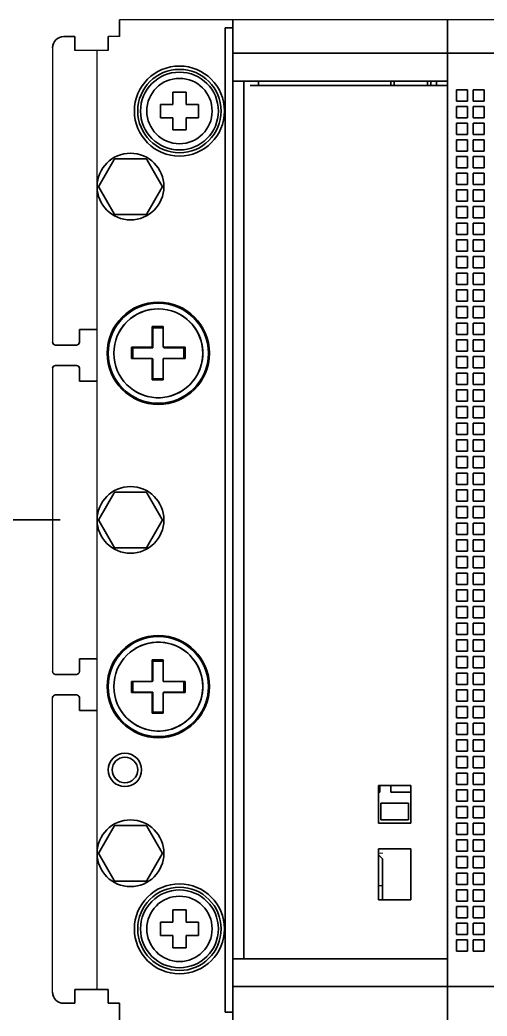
# Model space of a CAD drawing. Header units: millimetres. Extents: x 0 to 840, y -1485 to 297.
# Drawn here: x 67.4 to 71.6, y -1331.09 to -1322.13 of the extents above; entities that cross this region are included whole.
import ezdxf

# ---------------------------------------------------------------- set-up
doc = ezdxf.new("R2010")
doc.units = ezdxf.units.MM
doc.linetypes.add('DASHDOT', pattern=[25.4, 12.7, -6.35, 0, -6.35])
doc.layers.add('L_COTAS', color=2, linetype='Continuous')
doc.styles.add('TEXTOS', font='ariali.ttf')
doc.dimstyles.new('FLECHA_ESC50', dxfattribs={"dimscale": 0.05, "dimtxt": 1.8, "dimasz": 2, "dimexe": 2, "dimexo": 4, "dimgap": 1, "dimtad": 1, "dimzin": 4, "dimdsep": 46, "dimtxsty": 'TEXTOS', "dimcen": 0, "dimclrd": 256, "dimclre": 256, "dimclrt": 2, "dimadec": 0, "dimazin": 0, "dimtfac": 1, "dimtdec": 4, "dimtmove": 1, "dimatfit": 3, "dimfxl": 1, "dimtvp": 1, "dimtolj": 1, "dimtzin": 0, "dimarcsym": 0})

# ---------------------------------------------------------------- blocks, each defined once
blk = doc.blocks.new('XT2_3P ABB')
for p, q in [((-4.5, 12.4), (-4.5, 0.6)), ((-4.35, 0.6), (-4.35, 0.5)), ((-4.225, 0.5), (-4.225, 0.2)), ((4.225, 0.4), (-4.225, 0.4)), ((-4.25, 0), (-1.5992, 0)), ((4.25, 0), (1.5992, 0)), ((-1.365, 0), (1.365, 0))]:
    blk.add_line(p, q)
at = {"color": 7, "lineweight": 35}
for p, q in [((-4.2, 8.9), (-4.2, 3.55)), ((-4.2, 8.9), (-4.2, 3.55)), ((4.2, 8.9), (4.2, 3.55)), ((4.2, 8.9), (4.2, 3.55)), ((3.95, 3.55), (-3.95, 3.55)), ((3.95, 3.55), (-3.95, 3.55)), ((3.95, 3.55), (-3.91, 3.55)), ((-3.95, 1.72), (3.95, 1.72)), ((3.95, 1.62), (-3.95, 1.62)), ((4.33, 1.55), (-4.33, 1.55))]:
    blk.add_line(p, q, dxfattribs=at)
at = {"color": 7, "lineweight": 35, "ltscale": 0.025}
for p, q in [((-3.87, 3.88), (-3.87, 3.78)), ((-3.77, 3.88), (-3.87, 3.88)), ((-3.87, 3.88), (-3.87, 3.78)), ((-3.77, 3.88), (-3.87, 3.88)), ((-3.77, 3.88), (-3.77, 3.78)), ((-3.77, 3.88), (-3.77, 3.78)), ((-3.72, 3.88), (-3.72, 3.78)), ((-3.62, 3.88), (-3.72, 3.88)), ((-3.72, 3.88), (-3.72, 3.78)), ((-3.62, 3.88), (-3.72, 3.88)), ((-3.62, 3.88), (-3.62, 3.78)), ((-3.62, 3.88), (-3.62, 3.78)), ((-3.57, 3.88), (-3.57, 3.78)), ((-3.47, 3.88), (-3.57, 3.88)), ((-3.57, 3.88), (-3.57, 3.78)), ((-3.47, 3.88), (-3.57, 3.88)), ((-3.47, 3.88), (-3.47, 3.78)), ((-3.47, 3.88), (-3.47, 3.78)), ((-3.42, 3.88), (-3.42, 3.78)), ((-3.32, 3.88), (-3.42, 3.88)), ((-3.42, 3.88), (-3.42, 3.78)), ((-3.32, 3.88), (-3.42, 3.88)), ((-3.32, 3.88), (-3.32, 3.78)), ((-3.32, 3.88), (-3.32, 3.78)), ((-3.27, 3.88), (-3.27, 3.78)), ((-3.17, 3.88), (-3.27, 3.88)), ((-3.27, 3.88), (-3.27, 3.78)), ((-3.17, 3.88), (-3.27, 3.88)), ((-3.17, 3.88), (-3.17, 3.78)), ((-3.17, 3.88), (-3.17, 3.78)), ((-3.12, 3.88), (-3.12, 3.78)), ((-3.02, 3.88), (-3.12, 3.88)), ((-3.12, 3.88), (-3.12, 3.78)), ((-3.02, 3.88), (-3.12, 3.88)), ((-3.02, 3.88), (-3.02, 3.78)), ((-3.02, 3.88), (-3.02, 3.78)), ((-2.97, 3.88), (-2.97, 3.78)), ((-2.87, 3.88), (-2.97, 3.88)), ((-2.97, 3.88), (-2.97, 3.78)), ((-2.87, 3.88), (-2.97, 3.88)), ((-2.87, 3.88), (-2.87, 3.78)), ((-2.87, 3.88), (-2.87, 3.78)), ((-2.82, 3.88), (-2.82, 3.78)), ((-2.72, 3.88), (-2.82, 3.88)), ((-2.82, 3.88), (-2.82, 3.78)), ((-2.72, 3.88), (-2.82, 3.88)), ((-2.72, 3.88), (-2.72, 3.78)), ((-2.72, 3.88), (-2.72, 3.78)), ((-2.67, 3.88), (-2.67, 3.78)), ((-2.57, 3.88), (-2.67, 3.88)), ((-2.67, 3.88), (-2.67, 3.78)), ((-2.57, 3.88), (-2.67, 3.88)), ((-2.57, 3.88), (-2.57, 3.78)), ((-2.57, 3.88), (-2.57, 3.78)), ((-2.52, 3.88), (-2.52, 3.78)), ((-2.42, 3.88), (-2.52, 3.88)), ((-2.52, 3.88), (-2.52, 3.78)), ((-2.42, 3.88), (-2.52, 3.88)), ((-2.42, 3.88), (-2.42, 3.78)), ((-2.42, 3.88), (-2.42, 3.78)), ((-2.37, 3.88), (-2.37, 3.78)), ((-2.37, 3.88), (-2.27, 3.88)), ((-2.37, 3.88), (-2.37, 3.78)), ((-2.37, 3.88), (-2.27, 3.88)), ((-2.27, 3.88), (-2.27, 3.78)), ((-2.27, 3.88), (-2.27, 3.78)), ((-2.22, 3.88), (-2.22, 3.78)), ((-2.22, 3.88), (-2.12, 3.88)), ((-2.22, 3.88), (-2.22, 3.78)), ((-2.22, 3.88), (-2.12, 3.88)), ((-2.12, 3.88), (-2.12, 3.78)), ((-2.12, 3.88), (-2.12, 3.78)), ((-2.07, 3.88), (-2.07, 3.78)), ((-2.07, 3.88), (-1.97, 3.88)), ((-2.07, 3.88), (-2.07, 3.78)), ((-2.07, 3.88), (-1.97, 3.88)), ((-1.97, 3.88), (-1.97, 3.78)), ((-1.97, 3.88), (-1.97, 3.78)), ((-1.92, 3.88), (-1.92, 3.78)), ((-1.92, 3.88), (-1.82, 3.88)), ((-1.92, 3.88), (-1.92, 3.78)), ((-1.92, 3.88), (-1.82, 3.88)), ((-1.82, 3.88), (-1.82, 3.78)), ((-1.82, 3.88), (-1.82, 3.78)), ((-1.77, 3.88), (-1.77, 3.78)), ((-1.77, 3.88), (-1.67, 3.88)), ((-1.77, 3.88), (-1.77, 3.78)), ((-1.77, 3.88), (-1.67, 3.88)), ((-1.67, 3.88), (-1.67, 3.78)), ((-1.67, 3.88), (-1.67, 3.78)), ((-1.62, 3.88), (-1.62, 3.78)), ((-1.62, 3.88), (-1.52, 3.88)), ((-1.62, 3.88), (-1.62, 3.78)), ((-1.62, 3.88), (-1.52, 3.88)), ((-1.52, 3.88), (-1.52, 3.78)), ((-1.52, 3.88), (-1.52, 3.78)), ((-1.47, 3.88), (-1.47, 3.78)), ((-1.47, 3.88), (-1.37, 3.88)), ((-1.47, 3.88), (-1.47, 3.78)), ((-1.47, 3.88), (-1.37, 3.88)), ((-1.37, 3.88), (-1.37, 3.78)), ((-1.37, 3.88), (-1.37, 3.78)), ((-1.32, 3.88), (-1.32, 3.78)), ((-1.32, 3.88), (-1.22, 3.88)), ((-1.32, 3.88), (-1.32, 3.78)), ((-1.32, 3.88), (-1.22, 3.88)), ((-1.22, 3.88), (-1.22, 3.78)), ((-1.22, 3.88), (-1.22, 3.78)), ((-1.17, 3.88), (-1.17, 3.78)), ((-1.17, 3.88), (-1.07, 3.88)), ((-1.17, 3.88), (-1.17, 3.78)), ((-1.17, 3.88), (-1.07, 3.88)), ((-1.07, 3.88), (-1.07, 3.78)), ((-1.07, 3.88), (-1.07, 3.78)), ((-1.02, 3.88), (-1.02, 3.78)), ((-1.02, 3.88), (-0.92, 3.88)), ((-1.02, 3.88), (-1.02, 3.78)), ((-1.02, 3.88), (-0.92, 3.88)), ((-0.92, 3.88), (-0.92, 3.78)), ((-0.92, 3.88), (-0.92, 3.78)), ((-0.87, 3.88), (-0.87, 3.78)), ((-0.87, 3.88), (-0.77, 3.88)), ((-0.87, 3.88), (-0.87, 3.78)), ((-0.87, 3.88), (-0.77, 3.88)), ((-0.77, 3.88), (-0.77, 3.78)), ((-0.77, 3.88), (-0.77, 3.78)), ((-0.72, 3.88), (-0.72, 3.78)), ((-0.72, 3.88), (-0.62, 3.88)), ((-0.72, 3.88), (-0.72, 3.78)), ((-0.72, 3.88), (-0.62, 3.88)), ((-0.62, 3.88), (-0.62, 3.78)), ((-0.62, 3.88), (-0.62, 3.78)), ((-0.57, 3.88), (-0.57, 3.78)), ((-0.57, 3.88), (-0.47, 3.88)), ((-0.57, 3.88), (-0.57, 3.78)), ((-0.57, 3.88), (-0.47, 3.88)), ((-0.47, 3.88), (-0.47, 3.78)), ((-0.47, 3.88), (-0.47, 3.78)), ((-0.42, 3.88), (-0.42, 3.78)), ((-0.42, 3.88), (-0.32, 3.88)), ((-0.42, 3.88), (-0.42, 3.78)), ((-0.42, 3.88), (-0.32, 3.88)), ((-0.32, 3.88), (-0.32, 3.78)), ((-0.32, 3.88), (-0.32, 3.78)), ((-0.27, 3.88), (-0.27, 3.78)), ((-0.27, 3.88), (-0.17, 3.88)), ((-0.27, 3.88), (-0.27, 3.78)), ((-0.27, 3.88), (-0.17, 3.88)), ((-0.17, 3.88), (-0.17, 3.78)), ((-0.17, 3.88), (-0.17, 3.78)), ((-0.12, 3.88), (-0.12, 3.78)), ((-0.12, 3.88), (-0.02, 3.88)), ((-0.12, 3.88), (-0.12, 3.78)), ((-0.12, 3.88), (-0.02, 3.88)), ((-0.02, 3.88), (-0.02, 3.78)), ((-0.02, 3.88), (-0.02, 3.78)), ((0.03, 3.88), (0.03, 3.78)), ((0.03, 3.88), (0.13, 3.88)), ((0.03, 3.88), (0.03, 3.78)), ((0.03, 3.88), (0.13, 3.88)), ((0.13, 3.88), (0.13, 3.78)), ((0.13, 3.88), (0.13, 3.78)), ((0.18, 3.88), (0.18, 3.78)), ((0.18, 3.88), (0.28, 3.88)), ((0.18, 3.88), (0.18, 3.78)), ((0.18, 3.88), (0.28, 3.88)), ((0.28, 3.88), (0.28, 3.78)), ((0.28, 3.88), (0.28, 3.78)), ((0.33, 3.88), (0.33, 3.78)), ((0.33, 3.88), (0.43, 3.88)), ((0.33, 3.88), (0.33, 3.78)), ((0.33, 3.88), (0.43, 3.88)), ((0.43, 3.88), (0.43, 3.78)), ((0.43, 3.88), (0.43, 3.78)), ((0.48, 3.88), (0.48, 3.78)), ((0.48, 3.88), (0.58, 3.88)), ((0.48, 3.88), (0.48, 3.78)), ((0.48, 3.88), (0.58, 3.88)), ((0.58, 3.88), (0.58, 3.78)), ((0.58, 3.88), (0.58, 3.78)), ((0.63, 3.88), (0.63, 3.78)), ((0.63, 3.88), (0.73, 3.88)), ((0.63, 3.88), (0.63, 3.78)), ((0.63, 3.88), (0.73, 3.88)), ((0.73, 3.88), (0.73, 3.78)), ((0.73, 3.88), (0.73, 3.78)), ((0.78, 3.88), (0.78, 3.78)), ((0.78, 3.88), (0.88, 3.88)), ((0.78, 3.88), (0.78, 3.78)), ((0.78, 3.88), (0.88, 3.88)), ((0.88, 3.88), (0.88, 3.78)), ((0.88, 3.88), (0.88, 3.78)), ((0.93, 3.88), (0.93, 3.78)), ((0.93, 3.88), (1.03, 3.88)), ((0.93, 3.88), (0.93, 3.78)), ((0.93, 3.88), (1.03, 3.88)), ((1.03, 3.88), (1.03, 3.78)), ((1.03, 3.88), (1.03, 3.78)), ((1.08, 3.88), (1.08, 3.78)), ((1.08, 3.88), (1.18, 3.88)), ((1.08, 3.88), (1.08, 3.78)), ((1.08, 3.88), (1.18, 3.88)), ((1.18, 3.88), (1.18, 3.78)), ((1.18, 3.88), (1.18, 3.78)), ((1.23, 3.88), (1.23, 3.78)), ((1.23, 3.88), (1.33, 3.88)), ((1.23, 3.88), (1.23, 3.78)), ((1.23, 3.88), (1.33, 3.88)), ((1.33, 3.88), (1.33, 3.78)), ((1.33, 3.88), (1.33, 3.78)), ((1.38, 3.88), (1.38, 3.78)), ((1.38, 3.88), (1.48, 3.88)), ((1.38, 3.88), (1.38, 3.78)), ((1.38, 3.88), (1.48, 3.88)), ((1.48, 3.88), (1.48, 3.78)), ((1.48, 3.88), (1.48, 3.78)), ((1.53, 3.88), (1.53, 3.78)), ((1.53, 3.88), (1.63, 3.88)), ((1.53, 3.88), (1.53, 3.78)), ((1.53, 3.88), (1.63, 3.88)), ((1.63, 3.88), (1.63, 3.78)), ((1.63, 3.88), (1.63, 3.78)), ((1.68, 3.88), (1.68, 3.78)), ((1.68, 3.88), (1.78, 3.88)), ((1.68, 3.88), (1.68, 3.78)), ((1.68, 3.88), (1.78, 3.88)), ((1.78, 3.88), (1.78, 3.78)), ((1.78, 3.88), (1.78, 3.78)), ((1.83, 3.88), (1.83, 3.78)), ((1.83, 3.88), (1.93, 3.88)), ((1.83, 3.88), (1.83, 3.78)), ((1.83, 3.88), (1.93, 3.88)), ((1.93, 3.88), (1.93, 3.78)), ((1.93, 3.88), (1.93, 3.78)), ((1.98, 3.88), (1.98, 3.78)), ((1.98, 3.88), (2.08, 3.88)), ((1.98, 3.88), (1.98, 3.78)), ((1.98, 3.88), (2.08, 3.88)), ((2.08, 3.88), (2.08, 3.78)), ((2.08, 3.88), (2.08, 3.78)), ((2.13, 3.88), (2.13, 3.78)), ((2.13, 3.88), (2.23, 3.88)), ((2.13, 3.88), (2.13, 3.78)), ((2.13, 3.88), (2.23, 3.88)), ((2.23, 3.88), (2.23, 3.78)), ((2.23, 3.88), (2.23, 3.78)), ((2.28, 3.88), (2.28, 3.78)), ((2.28, 3.88), (2.38, 3.88)), ((2.28, 3.88), (2.28, 3.78)), ((2.28, 3.88), (2.38, 3.88)), ((2.38, 3.88), (2.38, 3.78)), ((2.38, 3.88), (2.38, 3.78)), ((2.43, 3.88), (2.43, 3.78)), ((2.43, 3.88), (2.53, 3.88)), ((2.43, 3.88), (2.43, 3.78)), ((2.43, 3.88), (2.53, 3.88)), ((2.53, 3.88), (2.53, 3.78)), ((2.53, 3.88), (2.53, 3.78)), ((2.58, 3.88), (2.58, 3.78)), ((2.58, 3.88), (2.68, 3.88)), ((2.58, 3.88), (2.58, 3.78)), ((2.58, 3.88), (2.68, 3.88)), ((2.68, 3.88), (2.68, 3.78)), ((2.68, 3.88), (2.68, 3.78)), ((2.73, 3.88), (2.73, 3.78)), ((2.73, 3.88), (2.83, 3.88)), ((2.73, 3.88), (2.73, 3.78)), ((2.73, 3.88), (2.83, 3.88)), ((2.83, 3.88), (2.83, 3.78)), ((2.83, 3.88), (2.83, 3.78)), ((2.88, 3.88), (2.88, 3.78)), ((2.88, 3.88), (2.98, 3.88)), ((2.88, 3.88), (2.88, 3.78)), ((2.88, 3.88), (2.98, 3.88)), ((2.98, 3.88), (2.98, 3.78)), ((2.98, 3.88), (2.98, 3.78)), ((3.03, 3.88), (3.03, 3.78)), ((3.03, 3.88), (3.13, 3.88)), ((3.03, 3.88), (3.03, 3.78)), ((3.03, 3.88), (3.13, 3.88)), ((3.13, 3.88), (3.13, 3.78)), ((3.13, 3.88), (3.13, 3.78)), ((3.18, 3.88), (3.18, 3.78)), ((3.18, 3.88), (3.28, 3.88)), ((3.18, 3.88), (3.18, 3.78)), ((3.18, 3.88), (3.28, 3.88)), ((3.28, 3.88), (3.28, 3.78)), ((3.28, 3.88), (3.28, 3.78)), ((3.33, 3.88), (3.33, 3.78)), ((3.33, 3.88), (3.43, 3.88)), ((3.33, 3.88), (3.33, 3.78)), ((3.33, 3.88), (3.43, 3.88)), ((3.43, 3.88), (3.43, 3.78)), ((3.43, 3.88), (3.43, 3.78)), ((3.48, 3.88), (3.48, 3.78)), ((3.48, 3.88), (3.58, 3.88)), ((3.48, 3.88), (3.48, 3.78)), ((3.48, 3.88), (3.58, 3.88)), ((3.58, 3.88), (3.58, 3.78)), ((3.58, 3.88), (3.58, 3.78)), ((3.63, 3.88), (3.63, 3.78)), ((3.63, 3.88), (3.73, 3.88)), ((3.63, 3.88), (3.63, 3.78)), ((3.63, 3.88), (3.73, 3.88)), ((3.73, 3.88), (3.73, 3.78)), ((3.73, 3.88), (3.73, 3.78)), ((3.78, 3.88), (3.88, 3.88)), ((3.78, 3.88), (3.78, 3.78)), ((3.78, 3.88), (3.88, 3.88)), ((3.78, 3.88), (3.78, 3.78)), ((3.88, 3.88), (3.88, 3.78)), ((3.88, 3.88), (3.88, 3.78)), ((-3.77, 3.78), (-3.87, 3.78)), ((-3.77, 3.78), (-3.87, 3.78)), ((-3.62, 3.78), (-3.72, 3.78)), ((-3.62, 3.78), (-3.72, 3.78)), ((-3.47, 3.78), (-3.57, 3.78)), ((-3.47, 3.78), (-3.57, 3.78)), ((-3.32, 3.78), (-3.42, 3.78)), ((-3.32, 3.78), (-3.42, 3.78)), ((-3.17, 3.78), (-3.27, 3.78)), ((-3.17, 3.78), (-3.27, 3.78)), ((-3.02, 3.78), (-3.12, 3.78)), ((-3.02, 3.78), (-3.12, 3.78)), ((-2.87, 3.78), (-2.97, 3.78)), ((-2.87, 3.78), (-2.97, 3.78)), ((-2.72, 3.78), (-2.82, 3.78)), ((-2.72, 3.78), (-2.82, 3.78)), ((-2.57, 3.78), (-2.67, 3.78)), ((-2.57, 3.78), (-2.67, 3.78)), ((-2.42, 3.78), (-2.52, 3.78)), ((-2.42, 3.78), (-2.52, 3.78)), ((-2.37, 3.78), (-2.27, 3.78)), ((-2.37, 3.78), (-2.27, 3.78)), ((-2.22, 3.78), (-2.12, 3.78)), ((-2.22, 3.78), (-2.12, 3.78)), ((-2.07, 3.78), (-1.97, 3.78)), ((-2.07, 3.78), (-1.97, 3.78)), ((-1.92, 3.78), (-1.82, 3.78)), ((-1.92, 3.78), (-1.82, 3.78)), ((-1.77, 3.78), (-1.67, 3.78)), ((-1.77, 3.78), (-1.67, 3.78)), ((-1.62, 3.78), (-1.52, 3.78)), ((-1.62, 3.78), (-1.52, 3.78)), ((-1.47, 3.78), (-1.37, 3.78)), ((-1.47, 3.78), (-1.37, 3.78)), ((-1.32, 3.78), (-1.22, 3.78)), ((-1.32, 3.78), (-1.22, 3.78)), ((-1.17, 3.78), (-1.07, 3.78)), ((-1.17, 3.78), (-1.07, 3.78)), ((-1.02, 3.78), (-0.92, 3.78)), ((-1.02, 3.78), (-0.92, 3.78)), ((-0.87, 3.78), (-0.77, 3.78)), ((-0.87, 3.78), (-0.77, 3.78)), ((-0.72, 3.78), (-0.62, 3.78)), ((-0.72, 3.78), (-0.62, 3.78)), ((-0.57, 3.78), (-0.47, 3.78)), ((-0.57, 3.78), (-0.47, 3.78)), ((-0.42, 3.78), (-0.32, 3.78)), ((-0.42, 3.78), (-0.32, 3.78)), ((-0.27, 3.78), (-0.17, 3.78)), ((-0.27, 3.78), (-0.17, 3.78)), ((-0.12, 3.78), (-0.02, 3.78)), ((-0.12, 3.78), (-0.02, 3.78)), ((0.03, 3.78), (0.13, 3.78)), ((0.03, 3.78), (0.13, 3.78)), ((0.18, 3.78), (0.28, 3.78)), ((0.18, 3.78), (0.28, 3.78)), ((0.33, 3.78), (0.43, 3.78)), ((0.33, 3.78), (0.43, 3.78)), ((0.48, 3.78), (0.58, 3.78)), ((0.48, 3.78), (0.58, 3.78)), ((0.63, 3.78), (0.73, 3.78)), ((0.63, 3.78), (0.73, 3.78)), ((0.78, 3.78), (0.88, 3.78)), ((0.78, 3.78), (0.88, 3.78)), ((0.93, 3.78), (1.03, 3.78)), ((0.93, 3.78), (1.03, 3.78)), ((1.08, 3.78), (1.18, 3.78)), ((1.08, 3.78), (1.18, 3.78)), ((1.23, 3.78), (1.33, 3.78)), ((1.23, 3.78), (1.33, 3.78)), ((1.38, 3.78), (1.48, 3.78)), ((1.38, 3.78), (1.48, 3.78)), ((1.53, 3.78), (1.63, 3.78)), ((1.53, 3.78), (1.63, 3.78)), ((1.68, 3.78), (1.78, 3.78)), ((1.68, 3.78), (1.78, 3.78)), ((1.83, 3.78), (1.93, 3.78)), ((1.83, 3.78), (1.93, 3.78)), ((1.98, 3.78), (2.08, 3.78)), ((1.98, 3.78), (2.08, 3.78)), ((2.13, 3.78), (2.23, 3.78)), ((2.13, 3.78), (2.23, 3.78)), ((2.28, 3.78), (2.38, 3.78)), ((2.28, 3.78), (2.38, 3.78)), ((2.43, 3.78), (2.53, 3.78)), ((2.43, 3.78), (2.53, 3.78)), ((2.58, 3.78), (2.68, 3.78)), ((2.58, 3.78), (2.68, 3.78)), ((2.73, 3.78), (2.83, 3.78)), ((2.73, 3.78), (2.83, 3.78)), ((2.88, 3.78), (2.98, 3.78)), ((2.88, 3.78), (2.98, 3.78)), ((3.03, 3.78), (3.13, 3.78)), ((3.03, 3.78), (3.13, 3.78)), ((3.18, 3.78), (3.28, 3.78)), ((3.18, 3.78), (3.28, 3.78)), ((3.33, 3.78), (3.43, 3.78)), ((3.33, 3.78), (3.43, 3.78)), ((3.48, 3.78), (3.58, 3.78)), ((3.48, 3.78), (3.58, 3.78)), ((3.63, 3.78), (3.73, 3.78)), ((3.63, 3.78), (3.73, 3.78)), ((3.78, 3.78), (3.88, 3.78)), ((3.78, 3.78), (3.88, 3.78)), ((-3.87, 3.73), (-3.87, 3.63)), ((-3.77, 3.73), (-3.87, 3.73)), ((-3.87, 3.73), (-3.87, 3.63)), ((-3.77, 3.73), (-3.87, 3.73)), ((-3.77, 3.73), (-3.77, 3.63)), ((-3.77, 3.73), (-3.77, 3.63)), ((-3.72, 3.73), (-3.72, 3.63)), ((-3.62, 3.73), (-3.72, 3.73)), ((-3.72, 3.73), (-3.72, 3.63)), ((-3.62, 3.73), (-3.72, 3.73)), ((-3.62, 3.73), (-3.62, 3.63)), ((-3.62, 3.73), (-3.62, 3.63)), ((-3.57, 3.73), (-3.57, 3.63)), ((-3.47, 3.73), (-3.57, 3.73)), ((-3.57, 3.73), (-3.57, 3.63)), ((-3.47, 3.73), (-3.57, 3.73)), ((-3.47, 3.73), (-3.47, 3.63)), ((-3.47, 3.73), (-3.47, 3.63)), ((-3.42, 3.73), (-3.42, 3.63)), ((-3.32, 3.73), (-3.42, 3.73)), ((-3.42, 3.73), (-3.42, 3.63)), ((-3.32, 3.73), (-3.42, 3.73)), ((-3.32, 3.73), (-3.32, 3.63)), ((-3.32, 3.73), (-3.32, 3.63)), ((-3.27, 3.73), (-3.27, 3.63)), ((-3.17, 3.73), (-3.27, 3.73)), ((-3.27, 3.73), (-3.27, 3.63)), ((-3.17, 3.73), (-3.27, 3.73)), ((-3.17, 3.73), (-3.17, 3.63)), ((-3.17, 3.73), (-3.17, 3.63)), ((-3.12, 3.73), (-3.12, 3.63)), ((-3.02, 3.73), (-3.12, 3.73)), ((-3.12, 3.73), (-3.12, 3.63)), ((-3.02, 3.73), (-3.12, 3.73)), ((-3.02, 3.73), (-3.02, 3.63)), ((-3.02, 3.73), (-3.02, 3.63)), ((-2.97, 3.73), (-2.97, 3.63)), ((-2.87, 3.73), (-2.97, 3.73)), ((-2.97, 3.73), (-2.97, 3.63)), ((-2.87, 3.73), (-2.97, 3.73)), ((-2.87, 3.73), (-2.87, 3.63)), ((-2.87, 3.73), (-2.87, 3.63)), ((-2.82, 3.73), (-2.82, 3.63)), ((-2.72, 3.73), (-2.82, 3.73)), ((-2.82, 3.73), (-2.82, 3.63)), ((-2.72, 3.73), (-2.82, 3.73)), ((-2.72, 3.73), (-2.72, 3.63)), ((-2.72, 3.73), (-2.72, 3.63)), ((-2.67, 3.73), (-2.67, 3.63)), ((-2.57, 3.73), (-2.67, 3.73)), ((-2.67, 3.73), (-2.67, 3.63)), ((-2.57, 3.73), (-2.67, 3.73)), ((-2.57, 3.73), (-2.57, 3.63)), ((-2.57, 3.73), (-2.57, 3.63)), ((-2.52, 3.73), (-2.52, 3.63)), ((-2.42, 3.73), (-2.52, 3.73)), ((-2.52, 3.73), (-2.52, 3.63)), ((-2.42, 3.73), (-2.52, 3.73)), ((-2.42, 3.73), (-2.42, 3.63)), ((-2.42, 3.73), (-2.42, 3.63)), ((-2.37, 3.73), (-2.37, 3.63)), ((-2.37, 3.73), (-2.27, 3.73)), ((-2.37, 3.73), (-2.37, 3.63)), ((-2.37, 3.73), (-2.27, 3.73)), ((-2.27, 3.73), (-2.27, 3.63)), ((-2.27, 3.73), (-2.27, 3.63)), ((-2.22, 3.73), (-2.22, 3.63)), ((-2.22, 3.73), (-2.12, 3.73)), ((-2.22, 3.73), (-2.22, 3.63)), ((-2.22, 3.73), (-2.12, 3.73)), ((-2.12, 3.73), (-2.12, 3.63)), ((-2.12, 3.73), (-2.12, 3.63)), ((-2.07, 3.73), (-2.07, 3.63)), ((-2.07, 3.73), (-1.97, 3.73)), ((-2.07, 3.73), (-2.07, 3.63)), ((-2.07, 3.73), (-1.97, 3.73)), ((-1.97, 3.73), (-1.97, 3.63)), ((-1.97, 3.73), (-1.97, 3.63)), ((-1.92, 3.73), (-1.92, 3.63)), ((-1.92, 3.73), (-1.82, 3.73)), ((-1.92, 3.73), (-1.92, 3.63)), ((-1.92, 3.73), (-1.82, 3.73)), ((-1.82, 3.73), (-1.82, 3.63)), ((-1.82, 3.73), (-1.82, 3.63)), ((-1.77, 3.73), (-1.77, 3.63)), ((-1.77, 3.73), (-1.67, 3.73)), ((-1.77, 3.73), (-1.77, 3.63)), ((-1.77, 3.73), (-1.67, 3.73)), ((-1.67, 3.73), (-1.67, 3.63)), ((-1.67, 3.73), (-1.67, 3.63)), ((-1.62, 3.73), (-1.62, 3.63)), ((-1.62, 3.73), (-1.52, 3.73)), ((-1.62, 3.73), (-1.62, 3.63)), ((-1.62, 3.73), (-1.52, 3.73)), ((-1.52, 3.73), (-1.52, 3.63)), ((-1.52, 3.73), (-1.52, 3.63)), ((-1.47, 3.73), (-1.47, 3.63)), ((-1.47, 3.73), (-1.37, 3.73)), ((-1.47, 3.73), (-1.47, 3.63)), ((-1.47, 3.73), (-1.37, 3.73)), ((-1.37, 3.73), (-1.37, 3.63)), ((-1.37, 3.73), (-1.37, 3.63)), ((-1.32, 3.73), (-1.32, 3.63)), ((-1.32, 3.73), (-1.22, 3.73)), ((-1.32, 3.73), (-1.32, 3.63)), ((-1.32, 3.73), (-1.22, 3.73)), ((-1.22, 3.73), (-1.22, 3.63)), ((-1.22, 3.73), (-1.22, 3.63)), ((-1.17, 3.73), (-1.17, 3.63)), ((-1.17, 3.73), (-1.07, 3.73)), ((-1.17, 3.73), (-1.17, 3.63)), ((-1.17, 3.73), (-1.07, 3.73)), ((-1.07, 3.73), (-1.07, 3.63)), ((-1.07, 3.73), (-1.07, 3.63)), ((-1.02, 3.73), (-1.02, 3.63)), ((-1.02, 3.73), (-0.92, 3.73)), ((-1.02, 3.73), (-1.02, 3.63)), ((-1.02, 3.73), (-0.92, 3.73)), ((-0.92, 3.73), (-0.92, 3.63)), ((-0.92, 3.73), (-0.92, 3.63)), ((-0.87, 3.73), (-0.87, 3.63)), ((-0.87, 3.73), (-0.77, 3.73)), ((-0.87, 3.73), (-0.87, 3.63)), ((-0.87, 3.73), (-0.77, 3.73)), ((-0.77, 3.73), (-0.77, 3.63)), ((-0.77, 3.73), (-0.77, 3.63)), ((-0.72, 3.73), (-0.72, 3.63)), ((-0.72, 3.73), (-0.62, 3.73)), ((-0.72, 3.73), (-0.72, 3.63)), ((-0.72, 3.73), (-0.62, 3.73)), ((-0.62, 3.73), (-0.62, 3.63)), ((-0.62, 3.73), (-0.62, 3.63)), ((-0.57, 3.73), (-0.57, 3.63)), ((-0.57, 3.73), (-0.47, 3.73)), ((-0.57, 3.73), (-0.57, 3.63)), ((-0.57, 3.73), (-0.47, 3.73)), ((-0.47, 3.73), (-0.47, 3.63)), ((-0.47, 3.73), (-0.47, 3.63)), ((-0.42, 3.73), (-0.42, 3.63)), ((-0.42, 3.73), (-0.32, 3.73)), ((-0.42, 3.73), (-0.42, 3.63)), ((-0.42, 3.73), (-0.32, 3.73)), ((-0.32, 3.73), (-0.32, 3.63)), ((-0.32, 3.73), (-0.32, 3.63)), ((-0.27, 3.73), (-0.27, 3.63)), ((-0.27, 3.73), (-0.17, 3.73)), ((-0.27, 3.73), (-0.27, 3.63)), ((-0.27, 3.73), (-0.17, 3.73)), ((-0.17, 3.73), (-0.17, 3.63)), ((-0.17, 3.73), (-0.17, 3.63)), ((-0.12, 3.73), (-0.12, 3.63)), ((-0.12, 3.73), (-0.02, 3.73)), ((-0.12, 3.73), (-0.12, 3.63)), ((-0.12, 3.73), (-0.02, 3.73)), ((-0.02, 3.73), (-0.02, 3.63)), ((-0.02, 3.73), (-0.02, 3.63)), ((0.03, 3.73), (0.03, 3.63)), ((0.03, 3.73), (0.13, 3.73)), ((0.03, 3.73), (0.03, 3.63)), ((0.03, 3.73), (0.13, 3.73)), ((0.13, 3.73), (0.13, 3.63)), ((0.13, 3.73), (0.13, 3.63)), ((0.18, 3.73), (0.18, 3.63)), ((0.18, 3.73), (0.28, 3.73)), ((0.18, 3.73), (0.18, 3.63)), ((0.18, 3.73), (0.28, 3.73)), ((0.28, 3.73), (0.28, 3.63)), ((0.28, 3.73), (0.28, 3.63)), ((0.33, 3.73), (0.33, 3.63)), ((0.33, 3.73), (0.43, 3.73)), ((0.33, 3.73), (0.33, 3.63)), ((0.33, 3.73), (0.43, 3.73)), ((0.43, 3.73), (0.43, 3.63)), ((0.43, 3.73), (0.43, 3.63)), ((0.48, 3.73), (0.48, 3.63)), ((0.48, 3.73), (0.58, 3.73)), ((0.48, 3.73), (0.48, 3.63)), ((0.48, 3.73), (0.58, 3.73)), ((0.58, 3.73), (0.58, 3.63)), ((0.58, 3.73), (0.58, 3.63)), ((0.63, 3.73), (0.63, 3.63)), ((0.63, 3.73), (0.73, 3.73)), ((0.63, 3.73), (0.63, 3.63)), ((0.63, 3.73), (0.73, 3.73)), ((0.73, 3.73), (0.73, 3.63)), ((0.73, 3.73), (0.73, 3.63)), ((0.78, 3.73), (0.78, 3.63)), ((0.78, 3.73), (0.88, 3.73)), ((0.78, 3.73), (0.78, 3.63)), ((0.78, 3.73), (0.88, 3.73)), ((0.88, 3.73), (0.88, 3.63)), ((0.88, 3.73), (0.88, 3.63)), ((0.93, 3.73), (0.93, 3.63)), ((0.93, 3.73), (1.03, 3.73)), ((0.93, 3.73), (0.93, 3.63)), ((0.93, 3.73), (1.03, 3.73)), ((1.03, 3.73), (1.03, 3.63)), ((1.03, 3.73), (1.03, 3.63)), ((1.08, 3.73), (1.08, 3.63)), ((1.08, 3.73), (1.18, 3.73)), ((1.08, 3.73), (1.08, 3.63)), ((1.08, 3.73), (1.18, 3.73)), ((1.18, 3.73), (1.18, 3.63)), ((1.18, 3.73), (1.18, 3.63)), ((1.23, 3.73), (1.23, 3.63)), ((1.23, 3.73), (1.33, 3.73)), ((1.23, 3.73), (1.23, 3.63)), ((1.23, 3.73), (1.33, 3.73)), ((1.33, 3.73), (1.33, 3.63)), ((1.33, 3.73), (1.33, 3.63)), ((1.38, 3.73), (1.38, 3.63)), ((1.38, 3.73), (1.48, 3.73)), ((1.38, 3.73), (1.38, 3.63)), ((1.38, 3.73), (1.48, 3.73)), ((1.48, 3.73), (1.48, 3.63)), ((1.48, 3.73), (1.48, 3.63)), ((1.53, 3.73), (1.53, 3.63)), ((1.53, 3.73), (1.63, 3.73)), ((1.53, 3.73), (1.53, 3.63)), ((1.53, 3.73), (1.63, 3.73)), ((1.63, 3.73), (1.63, 3.63)), ((1.63, 3.73), (1.63, 3.63)), ((1.68, 3.73), (1.68, 3.63)), ((1.68, 3.73), (1.78, 3.73)), ((1.68, 3.73), (1.68, 3.63)), ((1.68, 3.73), (1.78, 3.73)), ((1.78, 3.73), (1.78, 3.63)), ((1.78, 3.73), (1.78, 3.63)), ((1.83, 3.73), (1.83, 3.63)), ((1.83, 3.73), (1.93, 3.73)), ((1.83, 3.73), (1.83, 3.63)), ((1.83, 3.73), (1.93, 3.73)), ((1.93, 3.73), (1.93, 3.63)), ((1.93, 3.73), (1.93, 3.63)), ((1.98, 3.73), (1.98, 3.63)), ((1.98, 3.73), (2.08, 3.73)), ((1.98, 3.73), (1.98, 3.63)), ((1.98, 3.73), (2.08, 3.73)), ((2.08, 3.73), (2.08, 3.63)), ((2.08, 3.73), (2.08, 3.63)), ((2.13, 3.73), (2.13, 3.63)), ((2.13, 3.73), (2.23, 3.73)), ((2.13, 3.73), (2.13, 3.63)), ((2.13, 3.73), (2.23, 3.73)), ((2.23, 3.73), (2.23, 3.63)), ((2.23, 3.73), (2.23, 3.63)), ((2.28, 3.73), (2.28, 3.63)), ((2.28, 3.73), (2.38, 3.73)), ((2.28, 3.73), (2.28, 3.63)), ((2.28, 3.73), (2.38, 3.73)), ((2.38, 3.73), (2.38, 3.63)), ((2.38, 3.73), (2.38, 3.63)), ((2.43, 3.73), (2.43, 3.63)), ((2.43, 3.73), (2.53, 3.73)), ((2.43, 3.73), (2.43, 3.63)), ((2.43, 3.73), (2.53, 3.73)), ((2.53, 3.73), (2.53, 3.63)), ((2.53, 3.73), (2.53, 3.63)), ((2.58, 3.73), (2.58, 3.63)), ((2.58, 3.73), (2.68, 3.73)), ((2.58, 3.73), (2.58, 3.63)), ((2.58, 3.73), (2.68, 3.73)), ((2.68, 3.73), (2.68, 3.63)), ((2.68, 3.73), (2.68, 3.63)), ((2.73, 3.73), (2.73, 3.63)), ((2.73, 3.73), (2.83, 3.73)), ((2.73, 3.73), (2.73, 3.63)), ((2.73, 3.73), (2.83, 3.73)), ((2.83, 3.73), (2.83, 3.63)), ((2.83, 3.73), (2.83, 3.63)), ((2.88, 3.73), (2.88, 3.63)), ((2.88, 3.73), (2.98, 3.73)), ((2.88, 3.73), (2.88, 3.63)), ((2.88, 3.73), (2.98, 3.73)), ((2.98, 3.73), (2.98, 3.63)), ((2.98, 3.73), (2.98, 3.63)), ((3.03, 3.73), (3.03, 3.63)), ((3.03, 3.73), (3.13, 3.73)), ((3.03, 3.73), (3.03, 3.63)), ((3.03, 3.73), (3.13, 3.73)), ((3.13, 3.73), (3.13, 3.63)), ((3.13, 3.73), (3.13, 3.63)), ((3.18, 3.73), (3.18, 3.63)), ((3.18, 3.73), (3.28, 3.73)), ((3.18, 3.73), (3.18, 3.63)), ((3.18, 3.73), (3.28, 3.73)), ((3.28, 3.73), (3.28, 3.63)), ((3.28, 3.73), (3.28, 3.63)), ((3.33, 3.73), (3.33, 3.63)), ((3.33, 3.73), (3.43, 3.73)), ((3.33, 3.73), (3.33, 3.63)), ((3.33, 3.73), (3.43, 3.73)), ((3.43, 3.73), (3.43, 3.63)), ((3.43, 3.73), (3.43, 3.63)), ((3.48, 3.73), (3.48, 3.63)), ((3.48, 3.73), (3.58, 3.73)), ((3.48, 3.73), (3.48, 3.63)), ((3.48, 3.73), (3.58, 3.73)), ((3.58, 3.73), (3.58, 3.63)), ((3.58, 3.73), (3.58, 3.63)), ((3.63, 3.73), (3.63, 3.63)), ((3.63, 3.73), (3.73, 3.73)), ((3.63, 3.73), (3.63, 3.63)), ((3.63, 3.73), (3.73, 3.73)), ((3.73, 3.73), (3.73, 3.63)), ((3.73, 3.73), (3.73, 3.63)), ((3.78, 3.73), (3.88, 3.73)), ((3.78, 3.73), (3.78, 3.63)), ((3.78, 3.73), (3.88, 3.73)), ((3.78, 3.73), (3.78, 3.63)), ((3.88, 3.73), (3.88, 3.63)), ((3.88, 3.73), (3.88, 3.63)), ((-3.77, 3.63), (-3.87, 3.63)), ((-3.77, 3.63), (-3.87, 3.63)), ((-3.62, 3.63), (-3.72, 3.63)), ((-3.62, 3.63), (-3.72, 3.63)), ((-3.47, 3.63), (-3.57, 3.63)), ((-3.47, 3.63), (-3.57, 3.63)), ((-3.32, 3.63), (-3.42, 3.63)), ((-3.32, 3.63), (-3.42, 3.63)), ((-3.17, 3.63), (-3.27, 3.63)), ((-3.17, 3.63), (-3.27, 3.63)), ((-3.02, 3.63), (-3.12, 3.63)), ((-3.02, 3.63), (-3.12, 3.63)), ((-2.87, 3.63), (-2.97, 3.63)), ((-2.87, 3.63), (-2.97, 3.63)), ((-2.72, 3.63), (-2.82, 3.63)), ((-2.72, 3.63), (-2.82, 3.63)), ((-2.57, 3.63), (-2.67, 3.63)), ((-2.57, 3.63), (-2.67, 3.63)), ((-2.42, 3.63), (-2.52, 3.63)), ((-2.42, 3.63), (-2.52, 3.63)), ((-2.37, 3.63), (-2.27, 3.63)), ((-2.37, 3.63), (-2.27, 3.63)), ((-2.22, 3.63), (-2.12, 3.63)), ((-2.22, 3.63), (-2.12, 3.63)), ((-2.07, 3.63), (-1.97, 3.63)), ((-2.07, 3.63), (-1.97, 3.63)), ((-1.92, 3.63), (-1.82, 3.63)), ((-1.92, 3.63), (-1.82, 3.63)), ((-1.77, 3.63), (-1.67, 3.63)), ((-1.77, 3.63), (-1.67, 3.63)), ((-1.62, 3.63), (-1.52, 3.63)), ((-1.62, 3.63), (-1.52, 3.63)), ((-1.47, 3.63), (-1.37, 3.63)), ((-1.47, 3.63), (-1.37, 3.63)), ((-1.32, 3.63), (-1.22, 3.63)), ((-1.32, 3.63), (-1.22, 3.63)), ((-1.17, 3.63), (-1.07, 3.63)), ((-1.17, 3.63), (-1.07, 3.63)), ((-1.02, 3.63), (-0.92, 3.63)), ((-1.02, 3.63), (-0.92, 3.63)), ((-0.87, 3.63), (-0.77, 3.63)), ((-0.87, 3.63), (-0.77, 3.63)), ((-0.72, 3.63), (-0.62, 3.63)), ((-0.72, 3.63), (-0.62, 3.63)), ((-0.57, 3.63), (-0.47, 3.63)), ((-0.57, 3.63), (-0.47, 3.63)), ((-0.42, 3.63), (-0.32, 3.63)), ((-0.42, 3.63), (-0.32, 3.63)), ((-0.27, 3.63), (-0.17, 3.63)), ((-0.27, 3.63), (-0.17, 3.63)), ((-0.12, 3.63), (-0.02, 3.63)), ((-0.12, 3.63), (-0.02, 3.63)), ((0.03, 3.63), (0.13, 3.63)), ((0.03, 3.63), (0.13, 3.63)), ((0.18, 3.63), (0.28, 3.63)), ((0.18, 3.63), (0.28, 3.63)), ((0.33, 3.63), (0.43, 3.63)), ((0.33, 3.63), (0.43, 3.63)), ((0.48, 3.63), (0.58, 3.63)), ((0.48, 3.63), (0.58, 3.63)), ((0.63, 3.63), (0.73, 3.63)), ((0.63, 3.63), (0.73, 3.63)), ((0.78, 3.63), (0.88, 3.63)), ((0.78, 3.63), (0.88, 3.63)), ((0.93, 3.63), (1.03, 3.63)), ((0.93, 3.63), (1.03, 3.63)), ((1.08, 3.63), (1.18, 3.63)), ((1.08, 3.63), (1.18, 3.63)), ((1.23, 3.63), (1.33, 3.63)), ((1.23, 3.63), (1.33, 3.63)), ((1.38, 3.63), (1.48, 3.63)), ((1.38, 3.63), (1.48, 3.63)), ((1.53, 3.63), (1.63, 3.63)), ((1.53, 3.63), (1.63, 3.63)), ((1.68, 3.63), (1.78, 3.63)), ((1.68, 3.63), (1.78, 3.63)), ((1.83, 3.63), (1.93, 3.63)), ((1.83, 3.63), (1.93, 3.63)), ((1.98, 3.63), (2.08, 3.63)), ((1.98, 3.63), (2.08, 3.63)), ((2.13, 3.63), (2.23, 3.63)), ((2.13, 3.63), (2.23, 3.63)), ((2.28, 3.63), (2.38, 3.63)), ((2.28, 3.63), (2.38, 3.63)), ((2.43, 3.63), (2.53, 3.63)), ((2.43, 3.63), (2.53, 3.63)), ((2.58, 3.63), (2.68, 3.63)), ((2.58, 3.63), (2.68, 3.63)), ((2.73, 3.63), (2.83, 3.63)), ((2.73, 3.63), (2.83, 3.63)), ((2.88, 3.63), (2.98, 3.63)), ((2.88, 3.63), (2.98, 3.63)), ((3.03, 3.63), (3.13, 3.63)), ((3.03, 3.63), (3.13, 3.63)), ((3.18, 3.63), (3.28, 3.63)), ((3.18, 3.63), (3.28, 3.63)), ((3.33, 3.63), (3.43, 3.63)), ((3.33, 3.63), (3.43, 3.63)), ((3.48, 3.63), (3.58, 3.63)), ((3.48, 3.63), (3.58, 3.63)), ((3.63, 3.63), (3.73, 3.63)), ((3.63, 3.63), (3.73, 3.63)), ((3.78, 3.63), (3.88, 3.63)), ((3.78, 3.63), (3.88, 3.63)), ((-4.5, 3.55), (-4.4, 3.55)), ((-4.5, 3.55), (-4.4, 3.55)), ((-4.5, 3.55), (-4.4, 3.55)), ((4.4, 3.55), (4.5, 3.55)), ((4.4, 3.55), (4.5, 3.55)), ((4.4, 3.55), (4.5, 3.55)), ((-4.5, 1.62), (-4.4, 1.62)), ((4.4, 1.62), (4.5, 1.62)), ((-4.43, 1.55), (-4.33, 1.55)), ((4.33, 1.55), (4.43, 1.55)), ((-1.5536, 1.19), (-1.4536, 1.19)), ((1.5536, 1.19), (1.4536, 1.19)), ((-1.74, 0.9943), (-1.74, 0.8943)), ((-1.26, 0.8943), (-1.26, 0.9943)), ((1.26, 0.8943), (1.26, 0.9943)), ((1.74, 0.9943), (1.74, 0.8943)), ((-1.5536, 0.71), (-1.4536, 0.71)), ((1.5536, 0.71), (1.4536, 0.71))]:
    blk.add_line(p, q, dxfattribs=at)
at = {"color": 7, "lineweight": 35, "ltscale": 0.0375}
for p, q in [((-4.4, 3.55), (-4.25, 3.55)), ((-4.4, 3.55), (-4.25, 3.55)), ((-4.4, 3.55), (-4.25, 3.55)), ((4.4, 3.55), (4.25, 3.55)), ((4.4, 3.55), (4.25, 3.55)), ((4.25, 3.55), (4.4, 3.55)), ((2.55, 3.2), (2.7, 3.2)), ((2.55, 3), (2.55, 3.15)), ((2.7, 3), (2.7, 3.15)), ((2.7, 3), (2.7, 3.15)), ((2.55, 2.95), (2.7, 2.95)), ((-4.25, 1.62), (-4.4, 1.62)), ((4.4, 1.62), (4.25, 1.62))]:
    blk.add_line(p, q, dxfattribs=at)
at = {"color": 7, "lineweight": 35, "ltscale": 0.0125}
for p, q in [((-4.25, 3.55), (-4.2, 3.55)), ((-4.25, 3.55), (-4.2, 3.55)), ((-4.25, 3.55), (-4.2, 3.55)), ((4.2, 3.55), (4.25, 3.55)), ((4.2, 3.55), (4.25, 3.55)), ((4.2, 3.55), (4.25, 3.55)), ((2.55, 3.2), (2.55, 3.15)), ((2.7, 3.15), (2.7, 3.2)), ((2.55, 3), (2.55, 2.95)), ((2.7, 2.95), (2.7, 3)), ((-4.25, 1.62), (-4.2, 1.62)), ((4.2, 1.62), (4.25, 1.62)), ((-1.55, 1.18), (-1.5, 1.18)), ((1.55, 1.18), (1.5, 1.18)), ((-1.55, 0.72), (-1.5, 0.72)), ((1.55, 0.72), (1.5, 0.72))]:
    blk.add_line(p, q, dxfattribs=at)
at = {"color": 7, "lineweight": 35, "ltscale": 0.0625}
for p, q in [((-4.2, 3.55), (-3.95, 3.55)), ((-4.2, 3.55), (-3.95, 3.55)), ((3.95, 3.55), (4.2, 3.55)), ((3.95, 3.55), (4.2, 3.55))]:
    blk.add_line(p, q, dxfattribs=at)
at = {"color": 7, "lineweight": 35, "ltscale": 0.4825}
for p, q in [((-4.2, 3.55), (-4.2, 1.62)), ((-3.95, 3.55), (-3.95, 1.62)), ((3.95, 3.55), (3.95, 1.62)), ((4.2, 3.55), (4.2, 1.62))]:
    blk.add_line(p, q, dxfattribs=at)
at = {"color": 7, "lineweight": 35, "ltscale": 0.000452}
for p, q in [((-4.1982, 3.55), (-4.2, 3.55)), ((4.2, 3.55), (4.1982, 3.55)), ((-4.1982, 1.62), (-4.2, 1.62)), ((4.2, 1.62), (4.1982, 1.62))]:
    blk.add_line(p, q, dxfattribs=at)
at = {"color": 7, "lineweight": 35, "ltscale": 0.062048}
for p, q in [((-3.95, 3.55), (-4.1982, 3.55)), ((4.1982, 3.55), (3.95, 3.55)), ((-3.95, 1.62), (-4.1982, 1.62)), ((4.1982, 1.62), (3.95, 1.62))]:
    blk.add_line(p, q, dxfattribs=at)
at = {"color": 7, "lineweight": 35, "ltscale": 0.119536}
for p, q in [((-3.91, 3.0719), (-3.91, 3.55)), ((3.95, 3.0719), (3.95, 3.55))]:
    blk.add_line(p, q, dxfattribs=at)
at = {"color": 7, "linetype": 'DASHDOT', "lineweight": 13, "ltscale": 0.2895}
blk.add_line((3.95, 1.62), (3.95, 3.55), dxfattribs=at)
at = {"color": 7, "lineweight": 35, "ltscale": 0.01}
for p, q in [((-3.91, 3.45), (-3.95, 3.45)), ((-3.95, 3.4), (-3.91, 3.4)), ((-3.95, 3.37), (-3.91, 3.37)), ((-3.95, 3.07), (-3.91, 3.07)), ((-3.91, 3.04), (-3.95, 3.04)), ((-3.95, 1.85), (-3.91, 1.85))]:
    blk.add_line(p, q, dxfattribs=at)
at = {"color": 7, "lineweight": 35, "ltscale": 0.037036}
for p, q in [((2.39, 3.0719), (2.39, 3.22)), ((2.73, 3.22), (2.73, 3.0719)), ((2.96, 3.0719), (2.96, 3.22)), ((3.42, 3.22), (3.42, 3.0719))]:
    blk.add_line(p, q, dxfattribs=at)
at = {"color": 7, "lineweight": 35, "ltscale": 0.085}
for p, q in [((2.73, 3.22), (2.39, 3.22)), ((2.39, 2.93), (2.73, 2.93))]:
    blk.add_line(p, q, dxfattribs=at)
at = {"color": 7, "lineweight": 35, "ltscale": 0.045}
for p, q in [((2.45, 3.22), (2.45, 3.04)), ((-1.55, 1.18), (-1.55, 1)), ((1.55, 1.18), (1.55, 1)), ((-1.73, 0.9), (-1.55, 0.9)), ((-1.27, 0.9), (-1.45, 0.9)), ((1.27, 0.9), (1.45, 0.9)), ((1.73, 0.9), (1.55, 0.9))]:
    blk.add_line(p, q, dxfattribs=at)
at = {"color": 7, "lineweight": 35, "ltscale": 0.115}
for p, q in [((3.42, 3.22), (2.96, 3.22)), ((2.96, 2.93), (3.42, 2.93))]:
    blk.add_line(p, q, dxfattribs=at)
at = {"color": 7, "lineweight": 35, "ltscale": 0.323925}
blk.add_line((-3.91, 1.7762), (-3.91, 3.0719), dxfattribs=at)
at = {"color": 7, "lineweight": 35, "ltscale": 0.035464}
for p, q in [((2.39, 3.0719), (2.39, 2.93)), ((2.73, 2.93), (2.73, 3.0719)), ((2.96, 3.0719), (2.96, 2.93)), ((3.42, 2.93), (3.42, 3.0719))]:
    blk.add_line(p, q, dxfattribs=at)
at = {"color": 7, "lineweight": 35, "ltscale": 0.015}
for p, q in [((2.45, 3.04), (2.39, 3.04)), ((2.39, 2.94), (2.45, 2.94))]:
    blk.add_line(p, q, dxfattribs=at)
at = {"color": 7, "linetype": 'DASHDOT', "lineweight": 13, "ltscale": 0.00525}
blk.add_line((3, 2.9265), (3, 2.9685), dxfattribs=at)
at = {"color": 7, "lineweight": 35, "ltscale": 0.012374}
blk.add_line((3.015, 2.93), (3.05, 2.965), dxfattribs=at)
at = {"color": 7, "lineweight": 35, "ltscale": 0.0925}
blk.add_line((3.42, 2.965), (3.05, 2.965), dxfattribs=at)
at = {"color": 7, "lineweight": 35, "ltscale": 0.008763}
blk.add_line((3.2904, 2.965), (3.2922, 2.93), dxfattribs=at)
at = {"color": 7, "lineweight": 35, "ltscale": 0.0025}
for p, q in [((2.45, 2.94), (2.45, 2.93)), ((-3.95, 1.86), (-3.95, 1.85))]:
    blk.add_line(p, q, dxfattribs=at)
at = {"color": 7, "lineweight": 35, "ltscale": 0.0175}
for p, q in [((-4.43, 1.62), (-4.43, 1.55)), ((4.43, 1.62), (4.43, 1.55))]:
    blk.add_line(p, q, dxfattribs=at)
at = {"color": 7, "lineweight": 35, "ltscale": 0.03}
for p, q in [((-3.62, 1.31), (-3.74, 1.31)), ((3.74, 1.31), (3.62, 1.31)), ((-3.85, 1.2), (-3.85, 1.08)), ((-3.51, 1.08), (-3.51, 1.2)), ((3.51, 1.2), (3.51, 1.08)), ((3.85, 1.08), (3.85, 1.2)), ((-3.74, 0.97), (-3.62, 0.97)), ((3.62, 0.97), (3.74, 0.97))]:
    blk.add_line(p, q, dxfattribs=at)
at = {"color": 7, "lineweight": 35, "ltscale": 0.0275}
for p, q in [((-3.74, 1.31), (-3.74, 1.2)), ((3.62, 1.31), (3.62, 1.2)), ((-3.74, 1.2), (-3.85, 1.2)), ((-3.62, 1.2), (-3.51, 1.2)), ((3.62, 1.2), (3.51, 1.2)), ((3.74, 1.2), (3.85, 1.2)), ((-3.85, 1.08), (-3.74, 1.08)), ((-3.62, 1.08), (-3.51, 1.08)), ((-3.62, 0.97), (-3.62, 1.08)), ((3.51, 1.08), (3.62, 1.08)), ((3.74, 1.08), (3.85, 1.08)), ((3.74, 0.97), (3.74, 1.08))]:
    blk.add_line(p, q, dxfattribs=at)
at = {"color": 7, "lineweight": 35, "ltscale": 0.015043}
for p, q in [((-3.62, 1.31), (-3.62, 1.2498)), ((3.74, 1.31), (3.74, 1.2498)), ((-3.74, 1.0302), (-3.74, 0.97)), ((3.62, 1.0302), (3.62, 0.97))]:
    blk.add_line(p, q, dxfattribs=at)
at = {"color": 7, "lineweight": 35, "ltscale": 0.012457}
for p, q in [((-3.62, 1.2498), (-3.62, 1.2)), ((3.74, 1.2498), (3.74, 1.2)), ((-3.74, 1.0302), (-3.74, 1.08)), ((3.62, 1.0302), (3.62, 1.08))]:
    blk.add_line(p, q, dxfattribs=at)
at = {"color": 7, "lineweight": 35, "ltscale": 0.048933}
for p, q in [((-1.5536, 0.9943), (-1.5536, 1.19)), ((-1.4536, 1.19), (-1.4536, 0.9943)), ((1.4536, 1.19), (1.4536, 0.9943)), ((1.5536, 0.9943), (1.5536, 1.19))]:
    blk.add_line(p, q, dxfattribs=at)
at = {"color": 7, "lineweight": 35, "ltscale": 0.011593}
for p, q in [((-1.4536, 1.18), (-1.5, 1.18)), ((1.4536, 1.18), (1.5, 1.18)), ((-1.4536, 0.72), (-1.5, 0.72)), ((1.4536, 0.72), (1.5, 0.72))]:
    blk.add_line(p, q, dxfattribs=at)
at = {"color": 7, "lineweight": 35, "ltscale": 0.039743}
for p, q in [((-1.74, 0.9943), (-1.581, 0.9943)), ((1.74, 0.9943), (1.581, 0.9943))]:
    blk.add_line(p, q, dxfattribs=at)
at = {"color": 7, "lineweight": 35, "ltscale": 0.023567}
for p, q in [((-1.73, 0.9), (-1.73, 0.9943)), ((-1.27, 0.9943), (-1.27, 0.9)), ((1.27, 0.9943), (1.27, 0.9)), ((1.73, 0.9), (1.73, 0.9943))]:
    blk.add_line(p, q, dxfattribs=at)
at = {"color": 7, "lineweight": 35, "ltscale": 0.00685}
for p, q in [((-1.581, 0.9943), (-1.5536, 0.9943)), ((1.581, 0.9943), (1.5536, 0.9943))]:
    blk.add_line(p, q, dxfattribs=at)
at = {"color": 7, "lineweight": 35, "ltscale": 0.000907}
for p, q in [((-1.5536, 1), (-1.55, 1)), ((1.5536, 1), (1.55, 1))]:
    blk.add_line(p, q, dxfattribs=at)
at = {"color": 7, "lineweight": 35, "ltscale": 0.048407}
for p, q in [((-1.4536, 0.9943), (-1.26, 0.9943)), ((1.4536, 0.9943), (1.26, 0.9943))]:
    blk.add_line(p, q, dxfattribs=at)
at = {"color": 7, "lineweight": 35, "ltscale": 0.069455}
for p, q in [((-3.0047, 0.986), (-3.2453, 0.8471)), ((-2.7547, 0.8471), (-2.9953, 0.986)), ((-0.0047, 0.986), (-0.2453, 0.8471)), ((0.2453, 0.8471), (0.0047, 0.986)), ((2.9953, 0.986), (2.7547, 0.8471)), ((3.2453, 0.8471), (3.0047, 0.986)), ((-3.25, 0.8389), (-3.25, 0.5611)), ((-2.75, 0.5611), (-2.75, 0.8389)), ((-0.25, 0.8389), (-0.25, 0.5611)), ((0.25, 0.5611), (0.25, 0.8389)), ((2.75, 0.8389), (2.75, 0.5611)), ((3.25, 0.5611), (3.25, 0.8389)), ((-3.2453, 0.5529), (-3.0047, 0.414)), ((-2.9953, 0.414), (-2.7547, 0.5529)), ((-0.2453, 0.5529), (-0.0047, 0.414)), ((0.0047, 0.414), (0.2453, 0.5529)), ((2.7547, 0.5529), (2.9953, 0.414)), ((3.0047, 0.414), (3.2453, 0.5529))]:
    blk.add_line(p, q, dxfattribs=at)
at = {"color": 7, "lineweight": 35, "ltscale": 0.010381}
for p, q in [((-1.55, 0.8585), (-1.55, 0.9)), ((1.55, 0.8585), (1.55, 0.9))]:
    blk.add_line(p, q, dxfattribs=at)
at = {"color": 7, "lineweight": 35, "ltscale": 0.001433}
for p, q in [((-1.45, 0.8943), (-1.45, 0.9)), ((1.45, 0.8943), (1.45, 0.9))]:
    blk.add_line(p, q, dxfattribs=at)
at = {"color": 7, "lineweight": 35, "ltscale": 0.046593}
for p, q in [((-1.5536, 0.8943), (-1.74, 0.8943)), ((1.5536, 0.8943), (1.74, 0.8943))]:
    blk.add_line(p, q, dxfattribs=at)
at = {"color": 7, "lineweight": 35, "ltscale": 0.046067}
for p, q in [((-1.5536, 0.71), (-1.5536, 0.8943)), ((-1.4536, 0.71), (-1.4536, 0.8943)), ((1.4536, 0.71), (1.4536, 0.8943)), ((1.5536, 0.71), (1.5536, 0.8943))]:
    blk.add_line(p, q, dxfattribs=at)
at = {"color": 7, "lineweight": 35, "ltscale": 0.034619}
for p, q in [((-1.55, 0.72), (-1.55, 0.8585)), ((1.55, 0.72), (1.55, 0.8585))]:
    blk.add_line(p, q, dxfattribs=at)
at = {"color": 7, "lineweight": 35, "ltscale": 0.013912}
for p, q in [((-1.4536, 0.8943), (-1.398, 0.8943)), ((1.4536, 0.8943), (1.398, 0.8943))]:
    blk.add_line(p, q, dxfattribs=at)
at = {"color": 7, "lineweight": 35, "ltscale": 0.034495}
for p, q in [((-1.398, 0.8943), (-1.26, 0.8943)), ((1.398, 0.8943), (1.26, 0.8943))]:
    blk.add_line(p, q, dxfattribs=at)
at = {"lineweight": 35, "ltscale": 0.025}
for p, q in [((-4.5, 0.6), (-4.4, 0.6)), ((4.4, 0.6), (4.5, 0.6)), ((4.225, 0.5), (4.225, 0.4)), ((-4.35, 0.2), (-4.25, 0.2)), ((-4.35, 0.2), (-4.35, 0.1)), ((4.35, 0.2), (4.25, 0.2)), ((4.35, 0.2), (4.35, 0.1))]:
    blk.add_line(p, q, dxfattribs=at)
at = {"lineweight": 35, "ltscale": 0.0125}
for p, q in [((-4.4, 0.6), (-4.35, 0.6)), ((4.4, 0.6), (4.35, 0.6))]:
    blk.add_line(p, q, dxfattribs=at)
at = {"lineweight": 35, "ltscale": 0.07}
blk.add_line((4.35, 0.6), (4.35, 0.5), dxfattribs=at)
at = {"lineweight": 35, "ltscale": 0.03125}
for p, q in [((-4.35, 0.5), (-4.225, 0.5)), ((4.225, 0.5), (4.35, 0.5)), ((-4.225, 0.2), (-4.35, 0.2)), ((4.225, 0.2), (4.35, 0.2))]:
    blk.add_line(p, q, dxfattribs=at)
at = {"lineweight": 35, "ltscale": 0.075}
blk.add_line((4.225, 0.5), (4.225, 0.2), dxfattribs=at)
at = {"color": 7, "lineweight": 35, "ltscale": 0.04}
for p, q in [((-1.7142, 0.24), (-1.7142, 0.4)), ((-1.25, 0.24), (-1.25, 0.4)), ((1.25, 0.24), (1.25, 0.4)), ((1.7142, 0.24), (1.7142, 0.4))]:
    blk.add_line(p, q, dxfattribs=at)
at = {"lineweight": 35, "ltscale": 0.05}
blk.add_line((4.225, 0.4), (4.225, 0.2), dxfattribs=at)
at = {"lineweight": 35, "ltscale": 0.00625}
for p, q in [((-4.225, 0.2), (-4.25, 0.2)), ((4.225, 0.2), (4.25, 0.2))]:
    blk.add_line(p, q, dxfattribs=at)
at = {"color": 7, "lineweight": 35, "ltscale": 0.02875}
for p, q in [((-1.5992, 0.24), (-1.7142, 0.24)), ((-1.365, 0.24), (-1.25, 0.24)), ((1.365, 0.24), (1.25, 0.24)), ((1.5992, 0.24), (1.7142, 0.24))]:
    blk.add_line(p, q, dxfattribs=at)
at = {"color": 7, "lineweight": 35, "ltscale": 0.0475}
for p, q in [((-1.5742, 0.025), (-1.5742, 0.215)), ((-1.39, 0.215), (-1.39, 0.025)), ((1.39, 0.025), (1.39, 0.215)), ((1.5742, 0.025), (1.5742, 0.215))]:
    blk.add_line(p, q, dxfattribs=at)
at = {"color": 7, "lineweight": 35}
for centre, radius in [((-3.68, 1.14), 0.405), ((3.68, 1.14), 0.405), ((-3.68, 1.14), 0.375), ((-3.68, 1.14), 0.35), ((3.68, 1.14), 0.375), ((3.68, 1.14), 0.35), ((-3.68, 1.14), 0.2939), ((-1.5, 0.95), 0.46), ((-1.5, 0.95), 0.45), ((-1.5, 0.95), 0.4), ((1.5, 0.95), 0.46), ((1.5, 0.95), 0.45), ((1.5, 0.95), 0.4), ((3.68, 1.14), 0.2939), ((-3, 0.7), 0.3), ((0, 0.7), 0.3), ((3, 0.7), 0.3), ((2.25, 0.65), 0.15), ((2.25, 0.65), 0.115), ((2.25, 0.65), 0.115)]:
    blk.add_circle(centre, radius, dxfattribs=at)
for centre, radius, start, end in [((-1.5, 0.95), 0.4, 61.35211, 241.35211), ((-1.5, 0.95), 0.4, 328.73893, 148.73893), ((1.5, 0.95), 0.4, 31.26107, 211.26107), ((1.5, 0.95), 0.4, 298.64789, 118.64789), ((-3, 0.7), 0.286, 89.05831, 90.94169), ((0, 0.7), 0.286, 89.05831, 90.94169), ((3, 0.7), 0.286, 89.05831, 90.94169), ((-3, 0.7), 0.286, 149.05831, 150.94169), ((-3, 0.7), 0.286, 29.05831, 30.94169), ((0, 0.7), 0.286, 149.05831, 150.94169), ((0, 0.7), 0.286, 29.05831, 30.94169), ((3, 0.7), 0.286, 149.05831, 150.94169), ((3, 0.7), 0.286, 29.05831, 30.94169), ((2.25, 0.65), 0.15, 180, 0), ((-3, 0.7), 0.286, 209.05831, 210.94169), ((-3, 0.7), 0.286, 329.05831, 330.94169), ((0, 0.7), 0.286, 209.05831, 210.94169), ((0, 0.7), 0.286, 329.05831, 330.94169), ((3, 0.7), 0.286, 209.05831, 210.94169), ((3, 0.7), 0.286, 329.05831, 330.94169), ((-3, 0.7), 0.286, 269.05831, 270.94169), ((0, 0.7), 0.286, 269.05831, 270.94169), ((3, 0.7), 0.286, 269.05831, 270.94169), ((-1.5992, 0.215), 0.025, 0, 90), ((-1.365, 0.215), 0.025, 90, 180), ((1.365, 0.215), 0.025, 0, 90), ((1.5992, 0.215), 0.025, 90, 180), ((-1.5992, 0.025), 0.025, 270, 0), ((-1.365, 0.025), 0.025, 180, 270), ((1.365, 0.025), 0.025, 270, 0), ((1.5992, 0.025), 0.025, 180, 270)]:
    blk.add_arc(centre, radius, start, end, dxfattribs=at)
at = {"lineweight": 35}
for centre, start, end in [((-4.25, 0.1), 180, 270), ((-4.25, 0.1), 179.99999, 270), ((4.25, 0.1), 270, 0), ((4.25, 0.1), 270, 0.00001)]:
    blk.add_arc(centre, 0.1, start, end, dxfattribs=at)

msp = doc.modelspace()

# ---------------------------------------------------------------- block references
at = {"rotation": 270}
msp.add_blockref('XT2_3P ABB', (67.6981, -1326.6295), dxfattribs=at)

# ---------------------------------------------------------------- leaders
at = {"layer": 'L_COTAS', "annotation_type": 0, "has_hookline": 1, "hookline_direction": 1, "text_width": 14.1471}
msp.add_leader([(49.0169, -1326.6295), (60.0233, -1326.6295), (67.7651, -1326.6295)], dimstyle='FLECHA_ESC50', override={"dimasz": 30, "dimgap": 1, "dimtad": 1}, dxfattribs=at)

doc.saveas('drawing.dxf')
